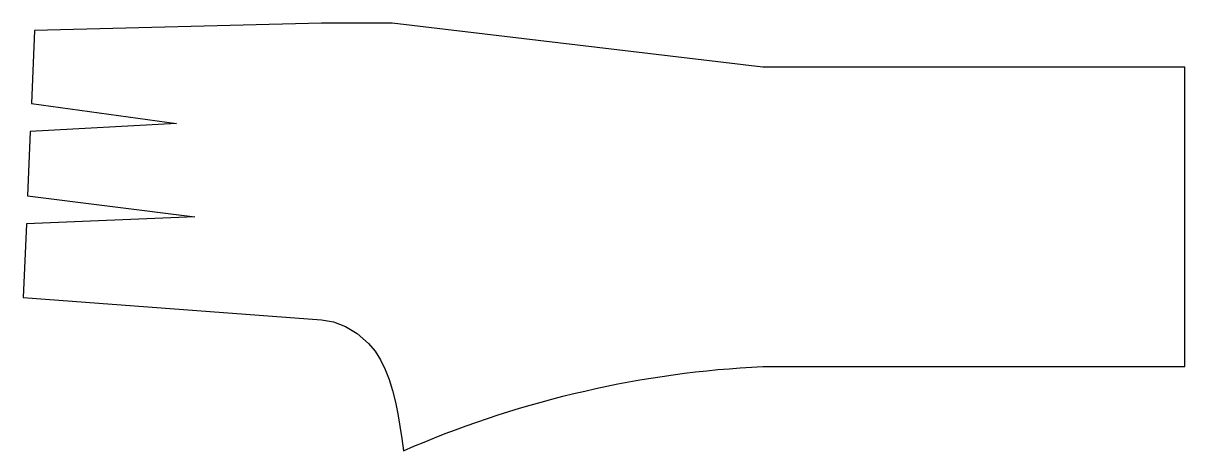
# Model space of a CAD drawing. Extents: x -1 to 103, y 0 to 38.
import ezdxf

# ---------------------------------------------------------------- set-up
doc = ezdxf.new("R2010")
doc.units = 0
doc.layers.add('1', color=7, linetype='CONTINUOUS')

msp = doc.modelspace()

# ---------------------------------------------------------------- linework, layer by layer
at = {"layer": '1', "color": 255}
for p, q in [((0, 37.51), (-0.27, 30.98)), ((25.6, 38.14), (0, 37.51)), ((31.91, 38.14), (25.6, 38.14)), ((64.95, 34.22), (31.91, 38.14)), ((102.58, 34.22), (64.95, 34.22)), ((102.58, 7.52), (102.58, 34.22)), ((-0.27, 30.98), (12.66, 29.19)), ((12.66, 29.19), (-0.38, 28.48)), ((-0.38, 28.48), (-0.62, 22.75)), ((-0.62, 22.75), (14.31, 20.87)), ((14.31, 20.87), (-0.72, 20.25)), ((-0.72, 20.25), (-1, 13.68)), ((-1, 13.68), (25.6, 11.68)), ((25.6, 11.68), (26.68, 11.5)), ((26.68, 11.5), (27.73, 11.09)), ((27.73, 11.09), (28.77, 10.45)), ((28.77, 10.45), (29.79, 9.56)), ((29.79, 9.56), (30.37, 8.88)), ((30.37, 8.88), (30.87, 8.11)), ((30.87, 8.11), (31.29, 7.26)), ((31.29, 7.26), (31.64, 6.35)), ((60.95, 7.24), (61.94, 7.32)), ((61.94, 7.32), (62.94, 7.4)), ((62.94, 7.4), (63.94, 7.47)), ((63.94, 7.47), (64.95, 7.52)), ((64.95, 7.52), (102.58, 7.52)), ((31.64, 6.35), (31.94, 5.37)), ((53, 6.14), (53.99, 6.32)), ((53.99, 6.32), (54.98, 6.48)), ((54.98, 6.48), (55.97, 6.63)), ((55.97, 6.63), (56.96, 6.78)), ((56.96, 6.78), (57.96, 6.91)), ((57.96, 6.91), (58.95, 7.03)), ((58.95, 7.03), (59.95, 7.14)), ((59.95, 7.14), (60.95, 7.24)), ((31.94, 5.37), (32.19, 4.35)), ((48.1, 5.1), (49.07, 5.33)), ((49.07, 5.33), (50.05, 5.55)), ((50.05, 5.55), (51.03, 5.76)), ((51.03, 5.76), (52.02, 5.96)), ((52.02, 5.96), (53, 6.14)), ((32.19, 4.35), (32.4, 3.29)), ((44.22, 4.08), (45.18, 4.35)), ((45.18, 4.35), (46.15, 4.61)), ((46.15, 4.61), (47.12, 4.86)), ((47.12, 4.86), (48.1, 5.1)), ((32.4, 3.29), (32.58, 2.21)), ((40.39, 2.89), (41.34, 3.2)), ((41.34, 3.2), (42.3, 3.51)), ((42.3, 3.51), (43.26, 3.8)), ((43.26, 3.8), (44.22, 4.08)), ((32.58, 2.21), (32.75, 1.11)), ((37.56, 1.88), (38.5, 2.23)), ((38.5, 2.23), (39.44, 2.56)), ((39.44, 2.56), (40.39, 2.89)), ((32.75, 1.11), (32.91, 0)), ((34.76, 0.78), (35.68, 1.16)), ((35.68, 1.16), (36.62, 1.53)), ((36.62, 1.53), (37.56, 1.88)), ((32.91, 0), (33.83, 0.4)), ((33.83, 0.4), (34.76, 0.78))]:
    msp.add_line(p, q, dxfattribs=at)

doc.saveas('drawing.dxf')
